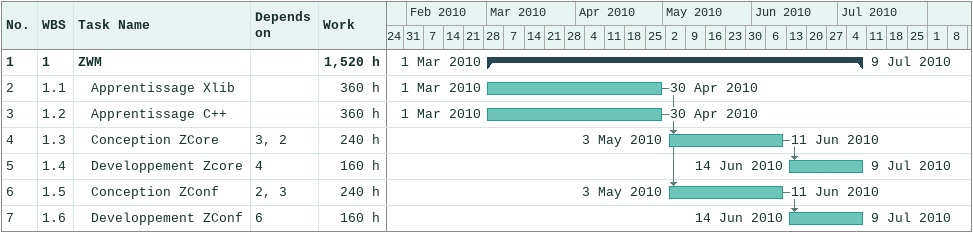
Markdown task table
| ID | WBS | Task | Start | Finish | Predecessors | Work (h) |
|---|---|---|---|---|---|---|
| 1 | 1 | **ZWM** | 2010-03-01 | 2010-07-09 |  | 1520 |
| 2 | 1.1 | Apprentissage Xlib | 2010-03-01 | 2010-04-30 |  | 360 |
| 3 | 1.2 | Apprentissage C++ | 2010-03-01 | 2010-04-30 |  | 360 |
| 4 | 1.3 | Conception ZCore | 2010-05-03 | 2010-06-11 | 3, 2 | 240 |
| 5 | 1.4 | Developpement Zcore | 2010-06-14 | 2010-07-09 | 4 | 160 |
| 6 | 1.5 | Conception ZConf | 2010-05-03 | 2010-06-11 | 2, 3 | 240 |
| 7 | 1.6 | Developpement ZConf | 2010-06-14 | 2010-07-09 | 6 | 160 |
